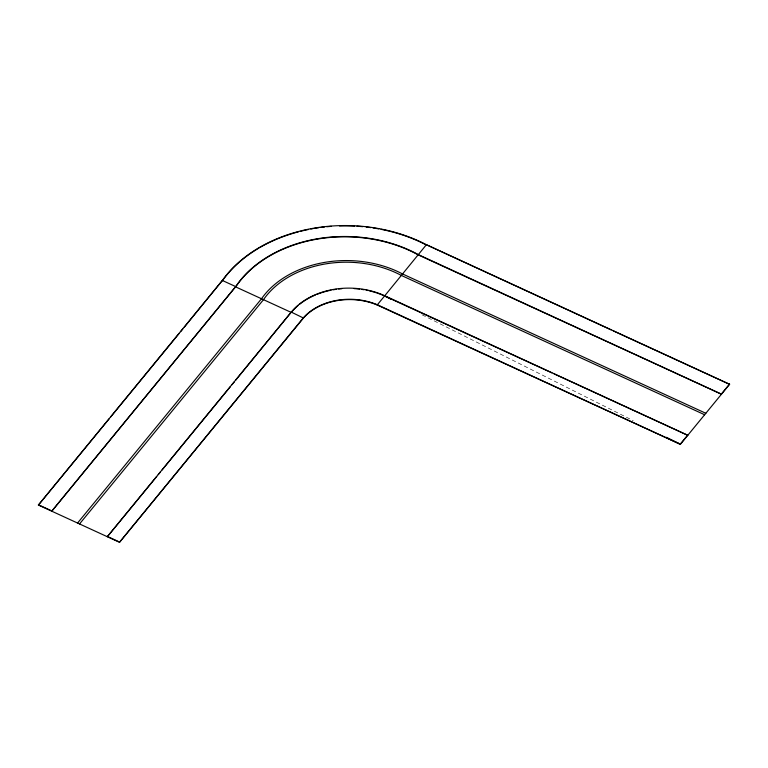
<?xml version="1.0" encoding="UTF-8"?>
<svg xmlns="http://www.w3.org/2000/svg" width="768" height="768" viewBox="0 0 768 768"><rect width="100%" height="100%" fill="white"/><g stroke="black" fill="none" stroke-linecap="round" stroke-linejoin="round"><path stroke-width="0.58" stroke-dasharray="3.84 2.88" d="M422.083 314.803L633.235 420.653"/><path stroke-width="1.15" d="M38.4 505.056L222.355 280.464A140.333 104.448 1 0 1 426.384 244.714L729.59 384.307L680.39 444.298L377.174 305.002A55.747 41.491 1 0 0 303.456 318.029L119.501 542.314L38.4 505.056L109.094 418.867M297.974 305.606A67.987 50.602 1 0 0 291.274 312.432L235.718 286.915A122.938 91.507 1 0 1 418.272 254.909L721.488 394.205L418.282 254.592A122.938 91.507 1 0 0 235.718 286.598L51.763 511.2L235.718 286.598L222.355 280.464L184.349 327.11M554.112 373.882L687.782 435.302L384.576 295.67A67.987 50.602 1 0 0 291.274 312.106L107.318 536.717L156.73 476.477M119.501 542.314L303.456 317.722A55.747 41.491 1 0 1 377.184 304.685L680.39 444.298L666.461 437.309M303.456 318.029L291.274 312.106L235.776 380.093M377.174 305.002L384.566 295.997A67.987 50.602 1 0 0 377.683 293.251M110.611 417.014L179.03 333.6M180.547 331.747L182.822 328.973M77.558 523.046L261.514 298.762A96.518 71.837 1 0 1 402.624 273.994L705.84 413.29M79.536 523.958L263.491 299.674A93.965 69.936 1 0 1 401.414 275.462L704.64 414.749M158.246 474.624L160.522 471.84M162.048 469.987L230.458 386.582M231.984 384.73L234.259 381.946M384.566 295.997L426.384 244.714L611.136 329.885M680.4 443.981L687.792 434.976M721.498 393.888L729.6 384.01M613.306 330.883L729.59 384.307M551.933 372.893L385.651 296.496L390.998 299.213M38.41 504.749L51.763 510.883M107.318 536.41L119.501 542.006M222.355 280.771A140.333 104.448 1 0 1 259.056 247.987M260.093 247.392A140.333 104.448 1 0 1 298.598 231.782M300.797 231.226A140.333 104.448 1 0 1 308.582 229.469M310.829 229.037A140.333 104.448 1 0 1 313.075 228.624M314.208 228.432A140.333 104.448 1 0 1 318.749 227.722M321.034 227.414A140.333 104.448 1 0 1 324.48 226.992M326.784 226.752A140.333 104.448 1 0 1 331.402 226.358M339.514 225.946A140.333 104.448 1 0 1 354.643 226.099M356.957 226.234A140.333 104.448 1 0 1 362.765 226.685M366.23 227.05A140.333 104.448 1 0 1 370.829 227.626M373.104 227.952A140.333 104.448 1 0 1 378.797 228.902M381.062 229.334A140.333 104.448 1 0 1 425.366 244.493M299.674 304.205A67.987 50.602 1 0 1 315.523 294.941M316.627 294.49A67.987 50.602 1 0 1 330.998 290.208M333.149 289.805A67.987 50.602 1 0 1 336.403 289.296M338.592 289.018A67.987 50.602 1 0 1 341.894 288.71M354.106 288.614A67.987 50.602 1 0 1 359.635 289.104M361.824 289.402A67.987 50.602 1 0 1 364.003 289.747M366.173 290.141A67.987 50.602 1 0 1 368.314 290.592M369.379 290.832A67.987 50.602 1 0 1 376.675 292.906"/></g></svg>
